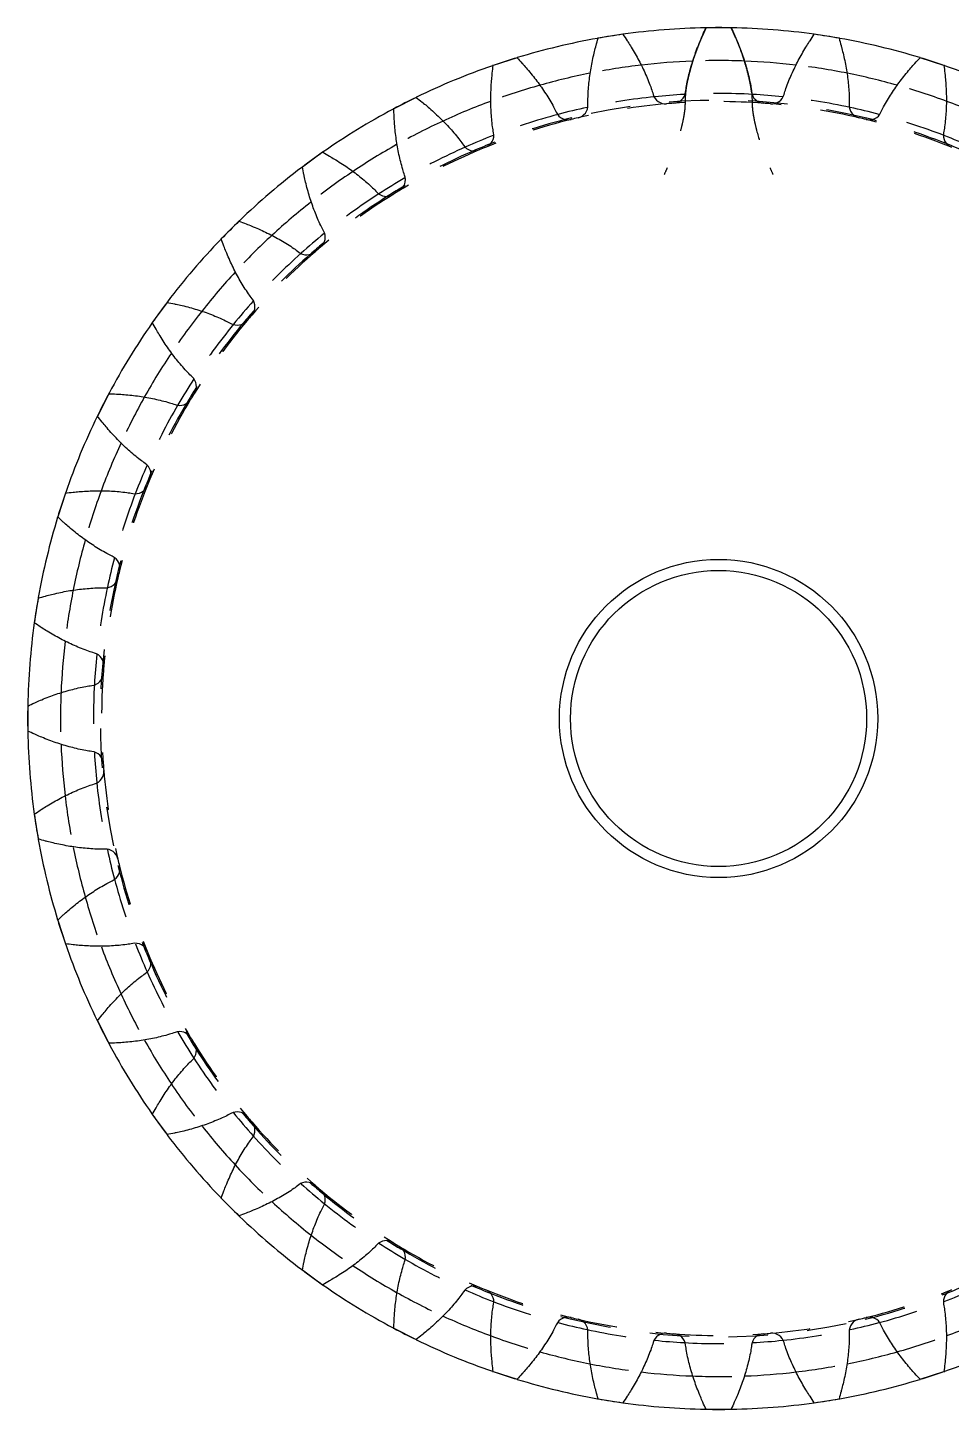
# Model space of a CAD drawing. Header units: inches. Extents: x 0.9 to 97.5, y -1.2 to 16.7.
# Drawn here: x 25.276 to 27.615, y 1.808 to 5.308 of the extents above; entities that cross this region are included whole.
import ezdxf

# ---------------------------------------------------------------- set-up
doc = ezdxf.new("R2010")
doc.units = ezdxf.units.IN
doc.header["$MEASUREMENT"] = 0
doc.linetypes.add('HIDDEN', pattern=[0.2, 0.1, -0.1])
doc.layers.add('DEFAULT_2', color=8, linetype='HIDDEN')

msp = doc.modelspace()

# ---------------------------------------------------------------- linework, layer by layer
at = {"color": 7, "linetype": 'Continuous'}
for p, q in [((26.7834, 5.2913), (26.7208, 5.2814)), ((27.0575, 5.3079), (26.9941, 5.3079)), ((27.3308, 5.2814), (27.2682, 5.2913)), ((26.5153, 5.232), (26.455, 5.2124)), ((27.5966, 5.2124), (27.5364, 5.232)), ((26.2597, 5.1315), (26.2032, 5.1028)), ((26.023, 4.9923), (25.9717, 4.9551)), ((25.811, 4.8178), (25.7662, 4.773)), ((25.6289, 4.6122), (25.5916, 4.561)), ((25.4812, 4.3807), (25.4524, 4.3243)), ((25.3715, 4.129), (25.3519, 4.0687)), ((25.3026, 3.8632), (25.2927, 3.8006)), ((25.2761, 3.5898), (25.2761, 3.5264)), ((25.2927, 3.3157), (25.3026, 3.2531)), ((25.3519, 3.0476), (25.3715, 2.9873)), ((25.4524, 2.792), (25.4812, 2.7355)), ((25.5916, 2.5553), (25.6289, 2.504)), ((25.7662, 2.3433), (25.811, 2.2985)), ((25.9717, 2.1612), (26.023, 2.124)), ((26.2032, 2.0135), (26.2597, 1.9847)), ((26.455, 1.9039), (26.5153, 1.8843)), ((27.5364, 1.8843), (27.5966, 1.9039)), ((26.7208, 1.8349), (26.7834, 1.825)), ((27.2682, 1.825), (27.3308, 1.8349)), ((26.9941, 1.8084), (27.0575, 1.8084))]:
    msp.add_line(p, q, dxfattribs=at)
for radius in [0.4031, 0.375]:
    msp.add_circle((27.0258, 3.5581), radius, dxfattribs=at)
for centre, radius, start, end in [((27.0258, 3.5581), 1.75, 97.9623, 100.0377), ((27.0258, 3.5581), 1.75, 88.9623, 91.0377), ((27.0258, 3.5581), 1.75, 79.9623, 82.0377), ((27.0258, 3.5581), 1.75, 106.9623, 109.0377), ((27.0258, 3.5581), 1.75, 70.9623, 73.0377), ((26.91, 5.1491), 0.0325, 274.1636, 353.685), ((27.1416, 5.1491), 0.0325, 186.315, 265.8364), ((27.0258, 3.5581), 1.75, 115.9623, 118.0377), ((26.6625, 5.1114), 0.0325, 283.1636, 2.685), ((26.8913, 5.1476), 0.0325, 195.315, 274.8364), ((27.0258, 3.5581), 1.5627, 94.1636, 94.8364), ((27.0258, 3.5581), 1.5627, 85.1636, 85.8364), ((27.1603, 5.1476), 0.0325, 265.1636, 344.685), ((27.3891, 5.1114), 0.0325, 177.315, 256.8364), ((26.6443, 5.107), 0.0325, 204.315, 283.8364), ((27.0258, 3.5581), 1.5627, 103.1636, 103.8364), ((27.0258, 3.5581), 1.5627, 76.1636, 76.8364), ((27.4073, 5.107), 0.0325, 256.1636, 335.685), ((26.424, 5.0354), 0.0325, 292.1636, 11.685), ((27.6276, 5.0354), 0.0325, 168.315, 247.8364), ((26.4067, 5.0283), 0.0325, 213.315, 292.8364), ((27.0258, 3.5581), 1.5627, 112.1636, 112.8364), ((27.0258, 3.5581), 1.75, 124.9623, 127.0377), ((26.2003, 4.9231), 0.0325, 301.1636, 20.685), ((26.1844, 4.9133), 0.0325, 222.315, 301.8364), ((27.0258, 3.5581), 1.5627, 121.1636, 121.8364), ((27.0258, 3.5581), 1.75, 133.9623, 136.0377), ((25.997, 4.7772), 0.0325, 310.1636, 29.685), ((25.9827, 4.765), 0.0325, 231.315, 310.8364), ((27.0258, 3.5581), 1.5627, 130.1636, 130.8364), ((25.8189, 4.6012), 0.0325, 319.1636, 38.685), ((27.0258, 3.5581), 1.75, 142.9623, 145.0377), ((25.8068, 4.587), 0.0325, 240.315, 319.8364), ((27.0258, 3.5581), 1.5627, 139.1636, 139.8364), ((25.6706, 4.3996), 0.0325, 328.1636, 47.685), ((27.0258, 3.5581), 1.75, 151.9623, 154.0377), ((27.0258, 3.5581), 1.5627, 148.1636, 148.8364), ((25.6608, 4.3836), 0.0325, 249.315, 328.8364), ((25.5557, 4.1772), 0.0325, 337.1636, 56.685), ((25.5485, 4.1599), 0.0325, 258.315, 337.8364), ((27.0258, 3.5581), 1.5627, 157.1636, 157.8364), ((27.0258, 3.5581), 1.75, 160.9623, 163.0377), ((25.4769, 3.9396), 0.0325, 346.1636, 65.685), ((27.0258, 3.5581), 1.5627, 166.1636, 166.8364), ((25.4726, 3.9214), 0.0325, 267.315, 346.8364), ((27.0258, 3.5581), 1.75, 169.9623, 172.0377), ((25.4363, 3.6926), 0.0325, 355.1636, 74.685), ((27.0258, 3.5581), 1.5627, 175.1636, 175.8364), ((25.4349, 3.674), 0.0325, 276.315, 355.8364), ((27.0258, 3.5581), 1.75, 178.9623, 181.0377), ((25.4349, 3.4423), 0.0325, 4.1636, 83.685), ((27.0258, 3.5581), 1.5627, 184.1636, 184.8364), ((25.4363, 3.4237), 0.0325, 285.315, 4.8364), ((27.0258, 3.5581), 1.75, 187.9623, 190.0377), ((25.4726, 3.1949), 0.0325, 13.1636, 92.685), ((27.0258, 3.5581), 1.5627, 193.1636, 193.8364), ((25.4769, 3.1767), 0.0325, 294.315, 13.8364), ((27.0258, 3.5581), 1.75, 196.9623, 199.0377), ((25.5485, 2.9564), 0.0325, 22.1636, 101.685), ((25.5557, 2.9391), 0.0325, 303.315, 22.8364), ((27.0258, 3.5581), 1.5627, 202.1636, 202.8364), ((27.0258, 3.5581), 1.75, 205.9623, 208.0377), ((25.6608, 2.7327), 0.0325, 31.1636, 110.685), ((27.0258, 3.5581), 1.5627, 211.1636, 211.8364), ((25.6706, 2.7167), 0.0325, 312.315, 31.8364), ((27.0258, 3.5581), 1.75, 214.9623, 217.0377), ((25.8068, 2.5293), 0.0325, 40.1636, 119.685), ((27.0258, 3.5581), 1.5627, 220.1636, 220.8364), ((25.8189, 2.5151), 0.0325, 321.315, 40.8364), ((25.9827, 2.3513), 0.0325, 49.1636, 128.685), ((27.0258, 3.5581), 1.5627, 229.1636, 229.8364), ((25.997, 2.3391), 0.0325, 330.315, 49.8364), ((27.0258, 3.5581), 1.75, 223.9623, 226.0377), ((26.1844, 2.203), 0.0325, 58.1636, 137.685), ((27.0258, 3.5581), 1.5627, 238.1636, 238.8364), ((26.2003, 2.1932), 0.0325, 339.315, 58.8364), ((27.0258, 3.5581), 1.75, 232.9623, 235.0377), ((26.4067, 2.088), 0.0325, 67.1636, 146.685), ((27.0258, 3.5581), 1.5627, 247.1636, 247.8364), ((26.424, 2.0808), 0.0325, 348.315, 67.8364), ((27.6276, 2.0808), 0.0325, 112.1636, 191.685), ((26.6443, 2.0093), 0.0325, 76.1636, 155.685), ((27.0258, 3.5581), 1.5627, 256.1636, 256.8364), ((26.6625, 2.0049), 0.0325, 357.315, 76.8364), ((27.3891, 2.0049), 0.0325, 103.1636, 182.685), ((27.0258, 3.5581), 1.5627, 283.1636, 283.8364), ((27.4073, 2.0093), 0.0325, 24.315, 103.8364), ((27.0258, 3.5581), 1.75, 241.9623, 244.0377), ((26.8913, 1.9687), 0.0325, 85.1636, 164.685), ((27.0258, 3.5581), 1.5627, 265.1636, 265.8364), ((26.91, 1.9672), 0.0325, 6.315, 85.8364), ((27.1416, 1.9672), 0.0325, 94.1636, 173.685), ((27.0258, 3.5581), 1.5627, 274.1636, 274.8364), ((27.1603, 1.9687), 0.0325, 15.315, 94.8364), ((27.0258, 3.5581), 1.75, 250.9623, 253.0377), ((27.0258, 3.5581), 1.75, 286.9623, 289.0377), ((27.0258, 3.5581), 1.75, 259.9623, 262.0377), ((27.0258, 3.5581), 1.75, 277.9623, 280.0377), ((27.0258, 3.5581), 1.75, 268.9623, 271.0377)]:
    msp.add_arc(centre, radius, start, end, dxfattribs=at)
at = {"color": 40, "linetype": 'Continuous'}
for radius, start, end in [(1.75, 91.073, 97.9623), (1.75, 82.0377, 88.927), (1.75, 100.092, 106.9448), (1.75, 73.0552, 79.908), (1.6667, 92.2855, 96.7265), (1.6667, 83.2736, 87.7145), (1.75, 109.1041, 115.9244), (1.6667, 101.2921, 105.7441), (1.6667, 74.2559, 78.7079), (1.75, 64.0756, 70.8959), (1.6667, 110.2939, 114.7562), (1.5833, 93.1388, 95.8692), (1.5833, 84.1308, 86.8612), (1.6667, 65.2438, 69.7061), (1.75, 118.1096, 124.9084), (1.5833, 102.1411, 104.8834), (1.5662, 103.715, 103.8827), (1.5833, 75.1166, 77.8589), (1.5662, 76.1173, 76.285), (1.6667, 119.2912, 123.7396), (1.5833, 111.1379, 113.9045), (1.5662, 112.1008, 113.1361), (1.5833, 66.0955, 68.8621), (1.5662, 66.8639, 67.8992), (1.75, 127.109, 133.8971), (1.5833, 120.1299, 122.9197), (1.5662, 120.922, 122.2952), (1.6667, 128.2845, 132.7259), (1.75, 136.1029, 142.891), (1.5833, 129.1173, 131.8994), (1.5662, 129.8037, 131.3028), (1.6667, 137.2741, 141.7155), (1.5833, 138.1006, 140.8827), (1.5662, 138.6972, 140.1963), (1.75, 145.0916, 151.8904), (1.6667, 146.2604, 150.7088), (1.5833, 147.0803, 149.8701), (1.5662, 147.7048, 149.078), (1.75, 154.0756, 160.8959), (1.6667, 155.2438, 159.7061), (1.5833, 156.0955, 158.8621), (1.5662, 156.8639, 157.8992), (1.75, 163.0552, 169.908), (1.6667, 164.2559, 168.7079), (1.5833, 165.1166, 167.8589), (1.5662, 166.1173, 166.285), (1.75, 172.0377, 178.927), (1.6667, 173.2735, 177.7145), (1.5833, 174.1308, 176.8612), (1.75, 181.073, 187.9623), (1.6667, 182.2855, 186.7265), (1.5833, 183.1388, 185.8692), (1.75, 190.092, 196.9448), (1.6667, 191.2921, 195.7441), (1.5833, 192.1411, 194.8834), (1.5662, 193.715, 193.8827), (1.75, 199.1041, 205.9244), (1.6667, 200.2939, 204.7562), (1.5833, 201.1379, 203.9045), (1.5662, 202.1008, 203.1361), (1.75, 208.1096, 214.9084), (1.6667, 209.2912, 213.7396), (1.5833, 210.1299, 212.9197), (1.5662, 210.922, 212.2952), (1.5833, 219.1173, 221.8994), (1.5662, 219.8037, 221.3028), (1.6667, 218.2845, 222.7259), (1.75, 217.109, 223.8971), (1.5662, 228.6972, 230.1963), (1.5833, 228.1006, 230.8827), (1.6667, 227.2741, 231.7155), (1.75, 226.1029, 232.891), (1.5833, 237.0803, 239.8701), (1.5662, 237.7048, 239.078), (1.6667, 236.2604, 240.7088), (1.75, 235.0916, 241.8904), (1.5833, 246.0955, 248.8621), (1.5662, 246.8639, 247.8992), (1.5833, 291.1379, 293.9045), (1.5662, 292.1008, 293.1361), (1.6667, 245.2438, 249.7061), (1.5662, 256.1173, 256.285), (1.5662, 283.715, 283.8827), (1.6667, 290.2939, 294.7562), (1.5833, 255.1166, 257.8589), (1.5833, 282.1411, 284.8834), (1.75, 244.0756, 250.8959), (1.5833, 264.1308, 266.8612), (1.5833, 273.1388, 275.8692), (1.75, 289.1041, 295.9244), (1.6667, 254.2559, 258.7079), (1.6667, 281.2921, 285.7441), (1.6667, 263.2735, 267.7145), (1.6667, 272.2855, 276.7264), (1.75, 253.0552, 259.908), (1.75, 280.092, 286.9448), (1.75, 262.0377, 268.927), (1.75, 271.073, 277.9623)]:
    msp.add_arc((27.0258, 3.5581), radius, start, end, dxfattribs=at)
at = {"color": 7, "linetype": 'Continuous'}
for points, start_tangent, end_tangent in [([(26.7834, 5.2913), (26.7942, 5.2751), (26.7962, 5.272)], (0.00654, -0.009546), (0.006263, -0.00973)), ([(26.9423, 5.1455), (26.9445, 5.1607), (26.9485, 5.1798), (26.9532, 5.1987), (26.9585, 5.2174), (26.9645, 5.2359), (26.9711, 5.2542), (26.9783, 5.2723), (26.9845, 5.2868)], (0.008135, 0.073506), (0.029811, 0.067685)), ([(26.9845, 5.2868), (26.986, 5.2902), (26.9941, 5.3079)], (0.004664, 0.01059), (0.004966, 0.010451)), ([(27.0575, 5.3079), (27.0656, 5.2902), (27.0671, 5.2868)], (0.004966, -0.010451), (0.004664, -0.01059)), ([(27.0671, 5.2868), (27.0733, 5.2723), (27.0805, 5.2542), (27.0871, 5.2359), (27.0931, 5.2174), (27.0984, 5.1987), (27.1031, 5.1798), (27.1071, 5.1607), (27.1093, 5.1455)], (0.029811, -0.067685), (0.008135, -0.073506)), ([(27.2554, 5.272), (27.2574, 5.2751), (27.2682, 5.2913)], (0.006263, 0.00973), (0.00654, 0.009546)), ([(26.695, 5.1129), (26.6949, 5.1283), (26.6958, 5.1477), (26.6974, 5.1671), (26.6998, 5.1864), (26.7028, 5.2057), (26.7064, 5.2248), (26.7107, 5.2438), (26.7146, 5.2591)], (-0.003464, 0.073873), (0.018856, 0.071515)), ([(26.7146, 5.2591), (26.7155, 5.2626), (26.7208, 5.2814)], (0.00295, 0.011189), (0.00327, 0.0111)), ([(26.7962, 5.272), (26.8046, 5.2586), (26.8145, 5.2419), (26.8239, 5.2248), (26.8327, 5.2075), (26.8409, 5.1898), (26.8485, 5.1719), (26.8554, 5.1537), (26.86, 5.139)], (0.040032, -0.062188), (0.019533, -0.071328)), ([(27.1916, 5.139), (27.1962, 5.1537), (27.2031, 5.1719), (27.2107, 5.1898), (27.2189, 5.2075), (27.2277, 5.2248), (27.2371, 5.2419), (27.247, 5.2586), (27.2554, 5.272)], (0.019533, 0.071328), (0.040032, 0.062188)), ([(27.3308, 5.2814), (27.3361, 5.2626), (27.3371, 5.2591)], (0.00327, -0.0111), (0.00295, -0.011189)), ([(27.3371, 5.2591), (27.3409, 5.2438), (27.3452, 5.2248), (27.3489, 5.2057), (27.3519, 5.1864), (27.3542, 5.1671), (27.3558, 5.1477), (27.3568, 5.1283), (27.3566, 5.1129)], (0.018856, -0.071515), (-0.003464, -0.073873)), ([(26.5153, 5.232), (26.5285, 5.2177), (26.5309, 5.215)], (0.007953, -0.008405), (0.007708, -0.00863)), ([(27.5207, 5.215), (27.5231, 5.2177), (27.5364, 5.232)], (0.007708, 0.00863), (0.007953, 0.008405)), ([(26.4559, 5.042), (26.4533, 5.0572), (26.4512, 5.0765), (26.4498, 5.0959), (26.4491, 5.1154), (26.449, 5.1348), (26.4496, 5.1543), (26.4509, 5.1737), (26.4523, 5.1894)], (-0.014978, 0.072422), (0.007436, 0.073584)), ([(26.4523, 5.1894), (26.4527, 5.1931), (26.455, 5.2124)], (0.001164, 0.011513), (0.001494, 0.011474)), ([(26.5309, 5.215), (26.5413, 5.2031), (26.5537, 5.1881), (26.5657, 5.1727), (26.5771, 5.157), (26.5879, 5.1408), (26.5982, 5.1243), (26.6079, 5.1074), (26.6147, 5.0936)], (0.049268, -0.05516), (0.030451, -0.067394)), ([(27.4369, 5.0936), (27.4437, 5.1074), (27.4534, 5.1243), (27.4637, 5.1408), (27.4745, 5.157), (27.4859, 5.1727), (27.4979, 5.1881), (27.5103, 5.2031), (27.5207, 5.215)], (0.030451, 0.067394), (0.049268, 0.05516)), ([(27.5993, 5.1894), (27.6007, 5.1737), (27.602, 5.1543), (27.6026, 5.1348), (27.6026, 5.1154), (27.6018, 5.0959), (27.6004, 5.0765), (27.5983, 5.0572), (27.5958, 5.042)], (0.007436, -0.073584), (-0.014978, -0.072422)), ([(27.5966, 5.2124), (27.5989, 5.1931), (27.5993, 5.1894)], (0.001494, -0.011474), (0.001164, -0.011513)), ([(26.2597, 5.1315), (26.275, 5.1195), (26.2778, 5.1172)], (0.00917, -0.007058), (0.008964, -0.007318)), ([(26.2778, 5.1172), (26.29, 5.1071), (26.3046, 5.0942), (26.3188, 5.0809), (26.3325, 5.0671), (26.3457, 5.0528), (26.3585, 5.0381), (26.3707, 5.0229), (26.3796, 5.0104)], (0.05729, -0.046774), (0.040619, -0.061801)), ([(26.2042, 5.0796), (26.204, 5.0833), (26.2032, 5.1028)], (-0.000652, 0.011553), (-0.00032, 0.011567)), ([(26.2307, 4.9346), (26.2259, 4.9492), (26.2207, 4.9679), (26.2163, 4.9869), (26.2126, 5.006), (26.2095, 5.0252), (26.207, 5.0445), (26.2052, 5.0639), (26.2042, 5.0796)], (-0.026123, 0.069187), (-0.004166, 0.073842)), ([(26.023, 4.9923), (26.04, 4.9828), (26.0432, 4.981)], (0.010161, -0.005536), (0.009998, -0.005826)), ([(26.0432, 4.981), (26.0567, 4.9729), (26.0732, 4.9625), (26.0893, 4.9515), (26.105, 4.9401), (26.1203, 4.928), (26.1352, 4.9155), (26.1496, 4.9024), (26.1603, 4.8914)], (0.063902, -0.037236), (0.049787, -0.054686)), ([(25.9763, 4.9324), (25.9755, 4.936), (25.9717, 4.9551)], (-0.002451, 0.011309), (-0.002125, 0.011374)), ([(26.0252, 4.7933), (26.0181, 4.8069), (26.0101, 4.8246), (26.0028, 4.8427), (25.9961, 4.8609), (25.99, 4.8794), (25.9846, 4.8981), (25.9798, 4.917), (25.9763, 4.9324)], (-0.036625, 0.064249), (-0.015666, 0.072281)), ([(25.811, 4.8178), (25.8292, 4.811), (25.8327, 4.8097)], (0.010902, -0.003879), (0.010786, -0.00419)), ([(25.8327, 4.8097), (25.8473, 4.8039), (25.8652, 4.7962), (25.8828, 4.7879), (25.9001, 4.779), (25.9171, 4.7695), (25.9338, 4.7595), (25.9501, 4.7488), (25.9624, 4.7396)], (0.06894, -0.026781), (0.057728, -0.046224)), ([(25.7742, 4.7513), (25.7729, 4.7547), (25.7662, 4.773)], (-0.00419, 0.010786), (-0.003879, 0.010902)), ([(25.8443, 4.6215), (25.8352, 4.6339), (25.8245, 4.6501), (25.8144, 4.6668), (25.8049, 4.6838), (25.7961, 4.7011), (25.7878, 4.7187), (25.7801, 4.7366), (25.7742, 4.7513)], (-0.046224, 0.057728), (-0.026781, 0.06894)), ([(25.6289, 4.6122), (25.648, 4.6084), (25.6516, 4.6077)], (0.011374, -0.002125), (0.011309, -0.002451)), ([(25.6516, 4.6077), (25.667, 4.6042), (25.6858, 4.5994), (25.7045, 4.5939), (25.723, 4.5879), (25.7413, 4.5812), (25.7593, 4.5738), (25.7771, 4.5658), (25.7907, 4.5587)], (0.072281, -0.015666), (0.064249, -0.036625)), ([(25.603, 4.5408), (25.6011, 4.544), (25.5916, 4.561)], (-0.005826, 0.009998), (-0.005536, 0.010161)), ([(25.6925, 4.4236), (25.6815, 4.4344), (25.6685, 4.4488), (25.6559, 4.4637), (25.6439, 4.479), (25.6324, 4.4947), (25.6215, 4.5108), (25.6111, 4.5272), (25.603, 4.5408)], (-0.054686, 0.049787), (-0.037236, 0.063902)), ([(25.4812, 4.3807), (25.5006, 4.38), (25.5043, 4.3798)], (0.011567, -0.00032), (0.011553, -0.000652)), ([(25.5043, 4.3798), (25.5201, 4.3787), (25.5394, 4.3769), (25.5588, 4.3745), (25.578, 4.3714), (25.5971, 4.3676), (25.616, 4.3632), (25.6348, 4.3581), (25.6494, 4.3532)], (0.073842, -0.004166), (0.069187, -0.026123)), ([(25.4668, 4.3061), (25.4645, 4.309), (25.4524, 4.3243)], (-0.007318, 0.008964), (-0.007058, 0.00917)), ([(25.5735, 4.2044), (25.561, 4.2133), (25.5458, 4.2255), (25.5311, 4.2382), (25.5169, 4.2514), (25.5031, 4.2652), (25.4897, 4.2794), (25.4769, 4.294), (25.4668, 4.3061)], (-0.061801, 0.040619), (-0.046774, 0.05729)), ([(25.3715, 4.129), (25.3909, 4.1313), (25.3945, 4.1316)], (0.011474, 0.001494), (0.011513, 0.001164)), ([(25.3945, 4.1316), (25.4102, 4.1331), (25.4297, 4.1343), (25.4491, 4.1349), (25.4686, 4.1349), (25.488, 4.1342), (25.5074, 4.1328), (25.5268, 4.1306), (25.5419, 4.1281)], (0.073584, 0.007436), (0.072422, -0.014978)), ([(25.369, 4.053), (25.3662, 4.0555), (25.3519, 4.0687)], (-0.00863, 0.007708), (-0.008405, 0.007953)), ([(25.4903, 3.9692), (25.4766, 3.9761), (25.4597, 3.9857), (25.4431, 3.996), (25.427, 4.0069), (25.4112, 4.0183), (25.3958, 4.0302), (25.3809, 4.0426), (25.369, 4.053)], (-0.067394, 0.030451), (-0.05516, 0.049268)), ([(25.3249, 3.8694), (25.3402, 3.8732), (25.3592, 3.8775), (25.3783, 3.8812), (25.3975, 3.8842), (25.4168, 3.8865), (25.4362, 3.8882), (25.4557, 3.8891), (25.471, 3.8889)], (0.071515, 0.018856), (0.073873, -0.003464)), ([(25.3026, 3.8632), (25.3213, 3.8684), (25.3249, 3.8694)], (0.0111, 0.00327), (0.011189, 0.00295)), ([(25.312, 3.7877), (25.3089, 3.7897), (25.2927, 3.8006)], (-0.00973, 0.006263), (-0.009546, 0.00654)), ([(25.4449, 3.724), (25.4303, 3.7286), (25.4121, 3.7355), (25.3941, 3.743), (25.3765, 3.7512), (25.3591, 3.76), (25.3421, 3.7694), (25.3253, 3.7793), (25.312, 3.7877)], (-0.071328, 0.019533), (-0.062188, 0.040032)), ([(25.2971, 3.5995), (25.3116, 3.6057), (25.3297, 3.6129), (25.348, 3.6195), (25.3666, 3.6255), (25.3853, 3.6308), (25.4042, 3.6354), (25.4232, 3.6394), (25.4384, 3.6417)], (0.067685, 0.029811), (0.073506, 0.008135)), ([(25.2761, 3.5898), (25.2938, 3.598), (25.2971, 3.5995)], (0.010451, 0.004966), (0.01059, 0.004664)), ([(25.2971, 3.5168), (25.2938, 3.5183), (25.2761, 3.5264)], (-0.01059, 0.004664), (-0.010451, 0.004966)), ([(25.4384, 3.4746), (25.4232, 3.4769), (25.4042, 3.4808), (25.3853, 3.4855), (25.3666, 3.4908), (25.348, 3.4968), (25.3297, 3.5034), (25.3116, 3.5106), (25.2971, 3.5168)], (-0.073506, 0.008135), (-0.067685, 0.029811)), ([(25.312, 3.3285), (25.3253, 3.3369), (25.3421, 3.3469), (25.3591, 3.3563), (25.3765, 3.3651), (25.3941, 3.3732), (25.4121, 3.3808), (25.4303, 3.3877), (25.4449, 3.3923)], (0.062188, 0.040032), (0.071328, 0.019533)), ([(25.2927, 3.3157), (25.3089, 3.3265), (25.312, 3.3285)], (0.009546, 0.00654), (0.00973, 0.006263)), ([(25.3249, 3.2469), (25.3213, 3.2478), (25.3026, 3.2531)], (-0.011189, 0.00295), (-0.0111, 0.00327)), ([(25.471, 3.2273), (25.4557, 3.2272), (25.4362, 3.2281), (25.4168, 3.2298), (25.3975, 3.2321), (25.3783, 3.2351), (25.3592, 3.2388), (25.3402, 3.243), (25.3249, 3.2469)], (-0.073873, -0.003464), (-0.071515, 0.018856)), ([(25.369, 3.0633), (25.3809, 3.0736), (25.3958, 3.0861), (25.4112, 3.098), (25.427, 3.1094), (25.4431, 3.1203), (25.4597, 3.1305), (25.4766, 3.1402), (25.4903, 3.147)], (0.05516, 0.049268), (0.067394, 0.030451)), ([(25.3519, 3.0476), (25.3662, 3.0608), (25.369, 3.0633)], (0.008405, 0.007953), (0.00863, 0.007708)), ([(25.3945, 2.9846), (25.3909, 2.985), (25.3715, 2.9873)], (-0.011513, 0.001164), (-0.011474, 0.001494)), ([(25.5419, 2.9882), (25.5268, 2.9856), (25.5074, 2.9835), (25.488, 2.9821), (25.4686, 2.9814), (25.4491, 2.9813), (25.4297, 2.982), (25.4102, 2.9832), (25.3945, 2.9846)], (-0.072422, -0.014978), (-0.073584, 0.007436)), ([(25.4668, 2.8102), (25.4769, 2.8223), (25.4897, 2.8369), (25.5031, 2.8511), (25.5169, 2.8648), (25.5311, 2.8781), (25.5458, 2.8908), (25.561, 2.903), (25.5735, 2.9119)], (0.046774, 0.05729), (0.061801, 0.040619)), ([(25.4524, 2.792), (25.4645, 2.8073), (25.4668, 2.8102)], (0.007058, 0.00917), (0.007318, 0.008964)), ([(25.5043, 2.7365), (25.5006, 2.7363), (25.4812, 2.7355)], (-0.011553, -0.000652), (-0.011567, -0.00032)), ([(25.6494, 2.7631), (25.6348, 2.7582), (25.616, 2.7531), (25.5971, 2.7486), (25.578, 2.7449), (25.5588, 2.7418), (25.5394, 2.7394), (25.5201, 2.7376), (25.5043, 2.7365)], (-0.069187, -0.026123), (-0.073842, -0.004166)), ([(25.603, 2.5755), (25.6111, 2.589), (25.6215, 2.6055), (25.6324, 2.6216), (25.6439, 2.6373), (25.6559, 2.6526), (25.6685, 2.6675), (25.6815, 2.6819), (25.6925, 2.6927)], (0.037236, 0.063902), (0.054686, 0.049787)), ([(25.5916, 2.5553), (25.6011, 2.5723), (25.603, 2.5755)], (0.005536, 0.010161), (0.005826, 0.009998)), ([(25.7907, 2.5575), (25.7771, 2.5504), (25.7593, 2.5424), (25.7413, 2.5351), (25.723, 2.5284), (25.7045, 2.5223), (25.6858, 2.5169), (25.667, 2.5121), (25.6516, 2.5086)], (-0.064249, -0.036625), (-0.072281, -0.015666)), ([(25.6516, 2.5086), (25.648, 2.5078), (25.6289, 2.504)], (-0.011309, -0.002451), (-0.011374, -0.002125)), ([(25.7742, 2.365), (25.7801, 2.3797), (25.7878, 2.3975), (25.7961, 2.4152), (25.8049, 2.4325), (25.8144, 2.4495), (25.8245, 2.4661), (25.8352, 2.4824), (25.8443, 2.4947)], (0.026781, 0.06894), (0.046224, 0.057728)), ([(25.7662, 2.3433), (25.7729, 2.3616), (25.7742, 2.365)], (0.003879, 0.010902), (0.00419, 0.010786)), ([(25.9624, 2.3766), (25.9501, 2.3675), (25.9338, 2.3568), (25.9171, 2.3468), (25.9001, 2.3373), (25.8828, 2.3284), (25.8652, 2.3201), (25.8473, 2.3124), (25.8327, 2.3066)], (-0.057728, -0.046224), (-0.06894, -0.026781)), ([(25.9763, 2.1839), (25.9798, 2.1993), (25.9846, 2.2182), (25.99, 2.2369), (25.9961, 2.2553), (26.0028, 2.2736), (26.0101, 2.2917), (26.0181, 2.3094), (26.0252, 2.323)], (0.015666, 0.072281), (0.036625, 0.064249)), ([(25.8327, 2.3066), (25.8292, 2.3052), (25.811, 2.2985)], (-0.010786, -0.00419), (-0.010902, -0.003879)), ([(26.1603, 2.2248), (26.1496, 2.2139), (26.1352, 2.2008), (26.1203, 2.1882), (26.105, 2.1762), (26.0893, 2.1647), (26.0732, 2.1538), (26.0567, 2.1434), (26.0432, 2.1353)], (-0.049787, -0.054686), (-0.063902, -0.037236)), ([(25.9717, 2.1612), (25.9755, 2.1803), (25.9763, 2.1839)], (0.002125, 0.011374), (0.002451, 0.011309)), ([(26.2042, 2.0366), (26.2052, 2.0524), (26.207, 2.0718), (26.2095, 2.0911), (26.2126, 2.1103), (26.2163, 2.1294), (26.2207, 2.1484), (26.2259, 2.1671), (26.2307, 2.1817)], (0.004166, 0.073842), (0.026123, 0.069187)), ([(26.0432, 2.1353), (26.04, 2.1335), (26.023, 2.124)], (-0.009998, -0.005826), (-0.010161, -0.005536)), ([(26.3796, 2.1059), (26.3707, 2.0933), (26.3585, 2.0782), (26.3457, 2.0634), (26.3325, 2.0492), (26.3188, 2.0354), (26.3046, 2.0221), (26.29, 2.0092), (26.2778, 1.9991)], (-0.040619, -0.061801), (-0.05729, -0.046774)), ([(26.4523, 1.9268), (26.4509, 1.9426), (26.4496, 1.962), (26.449, 1.9814), (26.4491, 2.0009), (26.4498, 2.0204), (26.4512, 2.0398), (26.4533, 2.0591), (26.4559, 2.0743)], (-0.007436, 0.073584), (0.014978, 0.072422)), ([(27.5958, 2.0743), (27.5983, 2.0591), (27.6004, 2.0398), (27.6018, 2.0204), (27.6026, 2.0009), (27.6026, 1.9814), (27.602, 1.962), (27.6007, 1.9426), (27.5993, 1.9268)], (0.014978, -0.072422), (-0.007436, -0.073584)), ([(26.2032, 2.0135), (26.204, 2.033), (26.2042, 2.0366)], (0.00032, 0.011567), (0.000652, 0.011553)), ([(26.2778, 1.9991), (26.275, 1.9968), (26.2597, 1.9847)], (-0.008964, -0.007318), (-0.00917, -0.007058)), ([(26.6147, 2.0226), (26.6079, 2.0089), (26.5982, 1.992), (26.5879, 1.9755), (26.5771, 1.9593), (26.5657, 1.9435), (26.5537, 1.9282), (26.5413, 1.9132), (26.5309, 1.9013)], (-0.030451, -0.067394), (-0.049268, -0.05516)), ([(26.7146, 1.8572), (26.7107, 1.8725), (26.7064, 1.8915), (26.7028, 1.9106), (26.6998, 1.9299), (26.6974, 1.9492), (26.6958, 1.9686), (26.6949, 1.988), (26.695, 2.0034)], (-0.018856, 0.071515), (0.003464, 0.073873)), ([(27.3566, 2.0034), (27.3568, 1.988), (27.3558, 1.9686), (27.3542, 1.9492), (27.3519, 1.9299), (27.3489, 1.9106), (27.3452, 1.8915), (27.3409, 1.8725), (27.3371, 1.8572)], (0.003464, -0.073873), (-0.018856, -0.071515)), ([(27.5207, 1.9013), (27.5103, 1.9132), (27.4979, 1.9282), (27.4859, 1.9435), (27.4745, 1.9593), (27.4637, 1.9755), (27.4534, 1.992), (27.4437, 2.0089), (27.4369, 2.0226)], (-0.049268, 0.05516), (-0.030451, 0.067394)), ([(26.86, 1.9772), (26.8554, 1.9626), (26.8485, 1.9444), (26.8409, 1.9265), (26.8327, 1.9088), (26.8239, 1.8914), (26.8145, 1.8744), (26.8046, 1.8576), (26.7962, 1.8443)], (-0.019533, -0.071328), (-0.040032, -0.062188)), ([(26.9845, 1.8295), (26.9783, 1.844), (26.9711, 1.8621), (26.9645, 1.8804), (26.9585, 1.8989), (26.9532, 1.9176), (26.9485, 1.9365), (26.9445, 1.9556), (26.9423, 1.9708)], (-0.029811, 0.067685), (-0.008135, 0.073506)), ([(27.1093, 1.9708), (27.1071, 1.9556), (27.1031, 1.9365), (27.0984, 1.9176), (27.0931, 1.8989), (27.0871, 1.8804), (27.0805, 1.8621), (27.0733, 1.844), (27.0671, 1.8295)], (-0.008135, -0.073506), (-0.029811, -0.067685)), ([(27.2554, 1.8443), (27.247, 1.8576), (27.2371, 1.8744), (27.2277, 1.8914), (27.2189, 1.9088), (27.2107, 1.9265), (27.2031, 1.9444), (27.1962, 1.9626), (27.1916, 1.9772)], (-0.040032, 0.062188), (-0.019533, 0.071328)), ([(26.455, 1.9039), (26.4527, 1.9232), (26.4523, 1.9268)], (-0.001494, 0.011474), (-0.001164, 0.011513)), ([(27.5993, 1.9268), (27.5989, 1.9232), (27.5966, 1.9039)], (-0.001164, -0.011513), (-0.001494, -0.011474)), ([(26.5309, 1.9013), (26.5285, 1.8986), (26.5153, 1.8843)], (-0.007708, -0.00863), (-0.007953, -0.008405)), ([(27.5364, 1.8843), (27.5231, 1.8986), (27.5207, 1.9013)], (-0.007953, 0.008405), (-0.007708, 0.00863)), ([(26.7208, 1.8349), (26.7155, 1.8537), (26.7146, 1.8572)], (-0.00327, 0.0111), (-0.00295, 0.011189)), ([(27.3371, 1.8572), (27.3361, 1.8537), (27.3308, 1.8349)], (-0.00295, -0.011189), (-0.00327, -0.0111)), ([(26.7962, 1.8443), (26.7942, 1.8412), (26.7834, 1.825)], (-0.006263, -0.00973), (-0.00654, -0.009546)), ([(26.9941, 1.8084), (26.986, 1.8261), (26.9845, 1.8295)], (-0.004966, 0.010451), (-0.004664, 0.01059)), ([(27.0671, 1.8295), (27.0656, 1.8261), (27.0575, 1.8084)], (-0.004664, -0.01059), (-0.004966, -0.010451)), ([(27.2682, 1.825), (27.2574, 1.8412), (27.2554, 1.8443)], (-0.00654, 0.009546), (-0.006263, 0.00973))]:
    msp.add_spline(points, degree=3, dxfattribs=dict(at, start_tangent=start_tangent, end_tangent=end_tangent))
at = {"layer": 'DEFAULT_2', "color": 8, "linetype": 'HIDDEN'}
for radius, start, end in [(1.75, 91.0377, 91.073), (1.75, 88.927, 88.9623), (1.75, 100.0377, 100.092), (1.75, 79.908, 79.9623), (1.75, 106.9448, 106.9623), (1.6667, 87.7145, 92.2855), (1.75, 73.0377, 73.0552), (1.75, 109.0377, 109.1041), (1.6667, 96.7265, 101.2921), (1.6667, 78.7079, 83.2736), (1.75, 70.8959, 70.9623), (1.6667, 105.7441, 110.2939), (1.6667, 69.7061, 74.2559), (1.75, 115.9244, 115.9623), (1.5662, 76.285, 103.715), (1.5627, 94.8364, 103.1636), (1.5833, 95.8692, 102.1411), (1.5627, 85.8364, 94.1636), (1.5833, 86.8612, 93.1388), (1.5627, 76.8364, 85.1636), (1.5833, 77.8589, 84.1308), (1.75, 118.0377, 118.1096), (1.5627, 103.8364, 112.1636), (1.5662, 103.8827, 112.1008), (1.5833, 104.8834, 111.1379), (1.5627, 67.8364, 76.1636), (1.5662, 67.8992, 76.1173), (1.5833, 68.8621, 75.1166), (1.6667, 114.7562, 119.2912), (1.5833, 113.9045, 120.1299), (1.75, 124.9084, 124.9623), (1.5627, 112.8364, 121.1636), (1.5662, 113.1361, 120.922), (1.75, 127.0377, 127.109), (1.6667, 123.7396, 128.2845), (1.5627, 121.8364, 130.1636), (1.5662, 122.2952, 129.8037), (1.5833, 122.9197, 129.1173), (1.75, 133.8971, 133.9623), (1.75, 136.0377, 136.1029), (1.6667, 132.7259, 137.2741), (1.5627, 130.8364, 139.1636), (1.5833, 131.8994, 138.1006), (1.5662, 131.3028, 138.6972), (1.75, 142.891, 142.9623), (1.6667, 141.7155, 146.2604), (1.75, 145.0377, 145.0916), (1.5833, 140.8827, 147.0803), (1.5627, 139.8364, 148.1636), (1.5662, 140.1963, 147.7048), (1.75, 151.8904, 151.9623), (1.6667, 150.7088, 155.2438), (1.5833, 149.8701, 156.0955), (1.5627, 148.8364, 157.1636), (1.5662, 149.078, 156.8639), (1.75, 154.0377, 154.0756), (1.75, 160.8959, 160.9623), (1.6667, 159.7061, 164.2559), (1.5662, 157.8992, 166.1173), (1.5627, 157.8364, 166.1636), (1.5833, 158.8621, 165.1166), (1.75, 163.0377, 163.0552), (1.5662, 166.285, 193.715), (1.5833, 167.8589, 174.1308), (1.5627, 166.8364, 175.1636), (1.75, 169.908, 169.9623), (1.6667, 168.7079, 173.2735), (1.5833, 176.8612, 183.1388), (1.5627, 175.8364, 184.1636), (1.6667, 177.7145, 182.2855), (1.75, 178.927, 178.9623), (1.75, 181.0377, 181.073), (1.5833, 185.8692, 192.1411), (1.5627, 184.8364, 193.1636), (1.6667, 186.7265, 191.2921), (1.75, 190.0377, 190.092), (1.5833, 194.8834, 201.1379), (1.5662, 193.8827, 202.1008), (1.5627, 193.8364, 202.1636), (1.6667, 195.7441, 200.2939), (1.75, 196.9448, 196.9623), (1.75, 199.0377, 199.1041), (1.5627, 202.8364, 211.1636), (1.5662, 203.1361, 210.922), (1.5833, 203.9045, 210.1299), (1.6667, 204.7562, 209.2912), (1.75, 205.9244, 205.9623), (1.75, 208.0377, 208.1096), (1.5627, 211.8364, 220.1636), (1.5833, 212.9197, 219.1173), (1.5662, 212.2952, 219.8037), (1.6667, 213.7396, 218.2845), (1.75, 214.9084, 214.9623), (1.5627, 220.8364, 229.1636), (1.5662, 221.3028, 228.6972), (1.75, 217.0377, 217.109), (1.5833, 221.8994, 228.1006), (1.6667, 222.7259, 227.2741), (1.5627, 229.8364, 238.1636), (1.5662, 230.1963, 237.7048), (1.75, 223.8971, 223.9623), (1.5833, 230.8827, 237.0803), (1.75, 226.0377, 226.1029), (1.6667, 231.7155, 236.2604), (1.5627, 238.8364, 247.1636), (1.5662, 239.078, 246.8639), (1.5833, 239.8701, 246.0955), (1.75, 232.891, 232.9623), (1.75, 235.0377, 235.0916), (1.6667, 240.7088, 245.2438), (1.5627, 247.8364, 256.1636), (1.5662, 247.8992, 256.1173), (1.5627, 283.8364, 292.1636), (1.5662, 283.8827, 292.1008), (1.5833, 248.8621, 255.1166), (1.5833, 284.8834, 291.1379), (1.5662, 256.285, 283.715), (1.5627, 256.8364, 265.1636), (1.5627, 274.8364, 283.1636), (1.75, 241.8904, 241.9623), (1.5833, 257.8589, 264.1308), (1.5627, 265.8364, 274.1636), (1.5833, 275.8692, 282.1411), (1.75, 244.0377, 244.0756), (1.6667, 249.7061, 254.2559), (1.5833, 266.8612, 273.1388), (1.6667, 285.7441, 290.2939), (1.75, 250.8959, 250.9623), (1.6667, 258.7079, 263.2735), (1.6667, 267.7145, 272.2855), (1.6667, 276.7264, 281.2921), (1.75, 289.0377, 289.1041), (1.75, 253.0377, 253.0552), (1.75, 286.9448, 286.9623), (1.75, 259.908, 259.9623), (1.75, 280.0377, 280.092), (1.75, 268.927, 268.9623), (1.75, 271.0377, 271.073)]:
    msp.add_arc((27.0258, 3.5581), radius, start, end, dxfattribs=at)
for points, start_tangent, end_tangent in [([(26.9845, 5.2868), (26.9783, 5.2723), (26.9711, 5.2542), (26.9689, 5.2483)], (-0.008363, -0.018989), (-0.00716, -0.019475)), ([(26.9881, 5.2949), (26.986, 5.2902), (26.9845, 5.2868)], (-0.001831, -0.004032), (-0.001785, -0.004052)), ([(26.9885, 5.2957), (26.9881, 5.2949)], (-0.000189, -0.000416), (-0.000189, -0.000416)), ([(26.9912, 5.3017), (26.9885, 5.2957)], (-0.001385, -0.002977), (-0.001361, -0.002988)), ([(26.9918, 5.3029), (26.9912, 5.3017)], (-0.000285, -0.00061), (-0.000284, -0.00061)), ([(26.993, 5.3056), (26.9918, 5.3029)], (-0.000634, -0.001345), (-0.000629, -0.001347)), ([(26.9941, 5.3079), (26.993, 5.3056)], (-0.000537, -0.001131), (-0.000534, -0.001132)), ([(27.0589, 5.3049), (27.0575, 5.3079)], (-0.000692, 0.001469), (-0.000701, 0.001471)), ([(27.0586, 5.3056), (27.0598, 5.303)], (0.00062, -0.001315), (0.000616, -0.001318)), ([(27.0631, 5.2958), (27.0589, 5.3049)], (-0.002067, 0.004541), (-0.002145, 0.004555)), ([(27.0598, 5.303), (27.0604, 5.3017)], (0.000288, -0.000617), (0.000287, -0.000617)), ([(27.0604, 5.3017), (27.0631, 5.2958)], (0.001375, -0.002955), (0.001351, -0.002966)), ([(27.0631, 5.2958), (27.0635, 5.295)], (0.00019, -0.000417), (0.00019, -0.000417)), ([(27.0636, 5.2948), (27.0631, 5.2958)], (-0.000227, 0.000501), (-0.000228, 0.000501)), ([(27.0635, 5.295), (27.0656, 5.2902), (27.0671, 5.2868)], (0.001852, -0.004077), (0.001805, -0.004098)), ([(27.0671, 5.2868), (27.0636, 5.2948)], (-0.001767, 0.004015), (-0.001819, 0.00401)), ([(27.0671, 5.2868), (27.0733, 5.2723), (27.0805, 5.2542), (27.0827, 5.2485)], (0.008324, -0.018901), (0.007133, -0.019383)), ([(27.0825, 5.249), (27.0691, 5.2823), (27.0672, 5.2867)], (-0.007198, 0.019508), (-0.008126, 0.018475)), ([(26.9689, 5.2483), (26.9645, 5.2359), (26.9585, 5.2174), (26.9569, 5.212)], (-0.006613, -0.017989), (-0.005379, -0.018396)), ([(27.083, 5.2478), (27.0825, 5.249)], (-0.000224, 0.00061), (-0.000225, 0.000609)), ([(27.0827, 5.2485), (27.0871, 5.2359), (27.0931, 5.2174), (27.0947, 5.2121)], (0.006617, -0.01798), (0.005384, -0.018388)), ([(27.0944, 5.213), (27.0895, 5.229), (27.083, 5.2478)], (-0.005395, 0.018324), (-0.006062, 0.016544)), ([(26.9569, 5.212), (26.9532, 5.1987), (26.9485, 5.1798), (26.948, 5.1777)], (-0.004967, -0.016987), (-0.003903, -0.017261)), ([(27.095, 5.2111), (27.0944, 5.213)], (-0.000271, 0.000932), (-0.000273, 0.000927)), ([(27.0947, 5.2121), (27.0984, 5.1987), (27.1031, 5.1798), (27.1035, 5.1779)], (0.004977, -0.016998), (0.003911, -0.017273)), ([(27.1033, 5.1789), (27.095, 5.2111)], (-0.003826, 0.016895), (-0.004466, 0.015367)), ([(26.9423, 5.1456), (26.9419, 5.1414), (26.941, 5.122), (26.9401, 5.1026), (26.9375, 5.0833), (26.9335, 5.0642), (26.9288, 5.0453), (26.9235, 5.0266), (26.9175, 5.0081), (26.9109, 4.9898), (26.9037, 4.9717), (26.896, 4.9538), (26.8879, 4.9361)], (-0.012024, -0.108445), (-0.04683, -0.098552)), ([(26.948, 5.1777), (26.9445, 5.1607), (26.9423, 5.1456)], (-0.0036, -0.015919), (-0.001799, -0.016221)), ([(27.1038, 5.1769), (27.1033, 5.1789)], (-0.000228, 0.001025), (-0.000231, 0.001019)), ([(27.1035, 5.1779), (27.1071, 5.1607), (27.1093, 5.1456)], (0.003624, -0.016004), (0.001808, -0.016309)), ([(27.1092, 5.1463), (27.1052, 5.1703), (27.1038, 5.1769)], (-0.001966, 0.017083), (-0.00318, 0.014291)), ([(27.1093, 5.1456), (27.1092, 5.1463)], (-0.000041, 0.000366), (-0.000042, 0.000363)), ([(27.1093, 5.1456), (27.1097, 5.1414), (27.1106, 5.122), (27.1115, 5.1026), (27.1142, 5.0833), (27.1181, 5.0642), (27.1228, 5.0453), (27.1281, 5.0266), (27.1341, 5.0081), (27.1407, 4.9898), (27.1479, 4.9717), (27.1556, 4.9538), (27.1637, 4.9361)], (0.012024, -0.108445), (0.04683, -0.098552)), ([(27.1106, 5.122), (27.111, 5.1098), (27.116, 5.0737), (27.1318, 5.015), (27.1521, 4.9617), (27.1637, 4.9361)], (0.000488, -0.153171), (0.037162, -0.078048))]:
    msp.add_spline(points, degree=3, dxfattribs=dict(at, start_tangent=start_tangent, end_tangent=end_tangent))

doc.saveas('drawing.dxf')
